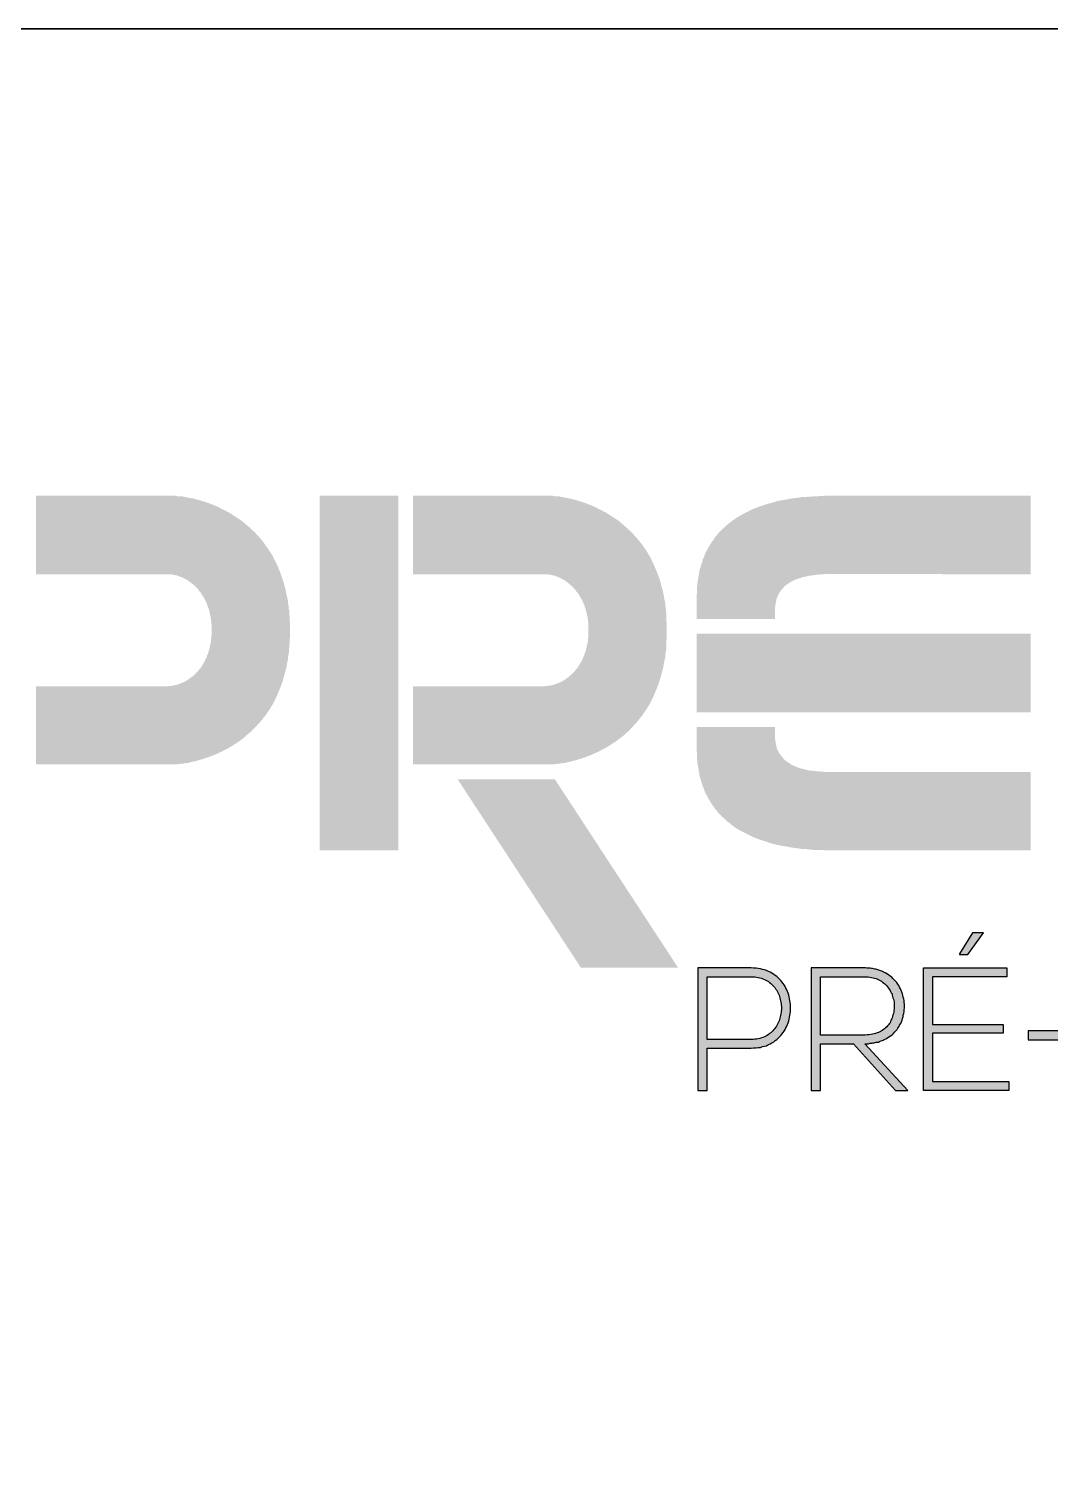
# Model space of a CAD drawing. Header units: centimetres. Extents: x 1658 to 17259, y 8294 to 11444.
# Drawn here: x 10596.3 to 10752.7, y 8523.4 to 8743.9 of the extents above; entities that cross this region are included whole.
import ezdxf
from ezdxf.enums import TextEntityAlignment as Align

# ---------------------------------------------------------------- set-up
doc = ezdxf.new("R2010")
doc.units = ezdxf.units.CM
doc.header["$LTSCALE"] = 50
doc.header["$MEASUREMENT"] = 0
doc.layers.add('FORMATO-PRECON', color=2, linetype='Continuous')
doc.styles.add('PRECON-ROMANS', font='romans.shx')

# ---------------------------------------------------------------- blocks, each defined once
blk = doc.blocks.new('CARIMBO')
at = {"linetype": 'Continuous', "true_color": 0x9c0000}
for points in [[(-1514.31, 377.27), (-1514.31, 377), (-1514.31, 376.8), (-1514.31, 376.52), (-1514.31, 376.25), (-1514.31, 376.05), (-1514.31, 375.77), (-1514.38, 375.57), (-1514.38, 375.36), (-1514.38, 375.09), (-1514.38, 374.89), (-1514.38, 374.68), (-1514.38, 374.48), (-1514.44, 374.27), (-1514.44, 374.07), (-1514.44, 373.86), (-1514.44, 373.66), (-1514.51, 373.45), (-1514.51, 373.25), (-1514.51, 372.84), (-1514.58, 372.5), (-1514.65, 372.09), (-1514.72, 371.75), (-1514.72, 371.41), (-1514.78, 371.07), (-1514.85, 370.8), (-1514.99, 369.91), (-1515.19, 369.09), (-1515.4, 368.34), (-1515.6, 367.59), (-1515.81, 366.84), (-1516.08, 366.09), (-1516.35, 365.41), (-1516.63, 364.73), (-1516.9, 364.05), (-1517.24, 363.36), (-1517.51, 362.75), (-1517.85, 362.14), (-1518.19, 361.59), (-1518.53, 360.98), (-1518.94, 360.43), (-1519.28, 359.89), (-1519.69, 359.41), (-1520.1, 358.86), (-1520.51, 358.39), (-1520.92, 357.98), (-1521.33, 357.5), (-1521.74, 357.09), (-1522.22, 356.61), (-1522.63, 356.27), (-1523.1, 355.86), (-1523.51, 355.45), (-1523.99, 355.11), (-1524.4, 354.77), (-1524.88, 354.43), (-1525.35, 354.16), (-1525.83, 353.82), (-1526.31, 353.55), (-1526.72, 353.27), (-1527.19, 353), (-1527.67, 352.8), (-1528.15, 352.52), (-1528.63, 352.32), (-1529.03, 352.11), (-1529.51, 351.91), (-1529.99, 351.7), (-1530.4, 351.57), (-1530.88, 351.36), (-1531.28, 351.23), (-1531.69, 351.09), (-1532.17, 350.95), (-1532.58, 350.82), (-1532.99, 350.68), (-1533.4, 350.61), (-1533.74, 350.48), (-1534.15, 350.41), (-1534.56, 350.34), (-1534.9, 350.2), (-1535.24, 350.14), (-1535.58, 350.14), (-1535.92, 350.07), (-1536.26, 350), (-1536.53, 350), (-1536.81, 349.93), (-1537.08, 349.93), (-1537.35, 349.86), (-1537.63, 349.86), (-1537.83, 349.86), (-1538.03, 349.86), (-1538.24, 349.86), (-1566.13, 349.86), (-1566.13, 365.82), (-1539.33, 365.82), (-1538.99, 365.89), (-1538.58, 365.89), (-1538.24, 365.95), (-1537.83, 366.02), (-1537.49, 366.09), (-1537.08, 366.23), (-1536.88, 366.3), (-1536.74, 366.36), (-1536.53, 366.43), (-1536.33, 366.5), (-1536.13, 366.57), (-1535.92, 366.7), (-1535.78, 366.77), (-1535.58, 366.91), (-1535.38, 366.98), (-1535.17, 367.11), (-1535.03, 367.25), (-1534.83, 367.39), (-1534.62, 367.52), (-1534.49, 367.66), (-1534.28, 367.8), (-1534.08, 367.93), (-1533.94, 368.07), (-1533.74, 368.27), (-1533.6, 368.41), (-1533.4, 368.61), (-1533.26, 368.75), (-1533.06, 368.95), (-1532.92, 369.16), (-1532.78, 369.36), (-1532.58, 369.5), (-1532.44, 369.7), (-1532.31, 369.98), (-1532.17, 370.18), (-1532.03, 370.39), (-1531.9, 370.66), (-1531.76, 370.86), (-1531.63, 371.14), (-1531.56, 371.34), (-1531.42, 371.61), (-1531.28, 371.89), (-1531.22, 372.16), (-1531.08, 372.43), (-1531.01, 372.7), (-1530.88, 372.98), (-1530.81, 373.25), (-1530.74, 373.59), (-1530.67, 373.86), (-1530.6, 374.2), (-1530.53, 374.48), (-1530.47, 374.82), (-1530.47, 375.16), (-1530.4, 375.5), (-1530.4, 375.84), (-1530.33, 376.18), (-1530.33, 376.52), (-1530.33, 376.86), (-1530.33, 377.27), (-1530.33, 377.61), (-1530.33, 378.02), (-1530.33, 378.36), (-1530.4, 378.7), (-1530.4, 379.05), (-1530.47, 379.39), (-1530.47, 379.73), (-1530.53, 380), (-1530.6, 380.34), (-1530.67, 380.68), (-1530.74, 380.95), (-1530.81, 381.3), (-1530.88, 381.57), (-1531.01, 381.84), (-1531.08, 382.11), (-1531.22, 382.39), (-1531.28, 382.66), (-1531.42, 382.93), (-1531.56, 383.2), (-1531.63, 383.41), (-1531.76, 383.68), (-1531.9, 383.89), (-1532.03, 384.16), (-1532.17, 384.36), (-1532.31, 384.57), (-1532.44, 384.77), (-1532.58, 384.98), (-1532.78, 385.18), (-1532.92, 385.39), (-1533.06, 385.59), (-1533.26, 385.8), (-1533.4, 385.93), (-1533.6, 386.14), (-1533.74, 386.27), (-1533.94, 386.48), (-1534.08, 386.61), (-1534.28, 386.75), (-1534.49, 386.89), (-1534.62, 387.02), (-1534.83, 387.16), (-1535.03, 387.3), (-1535.17, 387.43), (-1535.38, 387.5), (-1535.58, 387.64), (-1535.78, 387.77), (-1535.92, 387.84), (-1536.13, 387.91), (-1536.33, 388.05), (-1536.53, 388.11), (-1536.74, 388.18), (-1536.88, 388.25), (-1537.08, 388.32), (-1537.49, 388.45), (-1537.83, 388.52), (-1538.24, 388.59), (-1538.58, 388.66), (-1538.99, 388.66), (-1539.33, 388.66), (-1566.13, 388.66), (-1566.13, 404.68), (-1538.24, 404.68), (-1538.03, 404.68), (-1537.83, 404.68), (-1537.63, 404.68), (-1537.35, 404.61), (-1537.08, 404.61), (-1536.81, 404.61), (-1536.53, 404.55), (-1536.26, 404.55), (-1535.92, 404.48), (-1535.58, 404.41), (-1535.24, 404.34), (-1534.9, 404.27), (-1534.56, 404.2), (-1534.15, 404.14), (-1533.81, 404.07), (-1533.4, 403.93), (-1532.99, 403.86), (-1532.58, 403.73), (-1532.17, 403.59), (-1531.69, 403.45), (-1531.28, 403.32), (-1530.88, 403.18), (-1530.4, 402.98), (-1529.99, 402.84), (-1529.51, 402.64), (-1529.03, 402.43), (-1528.63, 402.23), (-1528.15, 401.95), (-1527.67, 401.75), (-1527.19, 401.48), (-1526.78, 401.27), (-1526.31, 401), (-1525.83, 400.66), (-1525.35, 400.39), (-1524.88, 400.05), (-1524.47, 399.77), (-1523.99, 399.43), (-1523.51, 399.02), (-1523.1, 398.68), (-1522.63, 398.27), (-1522.22, 397.86), (-1521.74, 397.45), (-1521.33, 397.05), (-1520.92, 396.57), (-1520.51, 396.16), (-1520.1, 395.68), (-1519.69, 395.14), (-1519.35, 394.66), (-1518.94, 394.11), (-1518.6, 393.57), (-1518.19, 392.95), (-1517.85, 392.41), (-1517.58, 391.8), (-1517.24, 391.18), (-1516.9, 390.5), (-1516.63, 389.82), (-1516.35, 389.14), (-1516.08, 388.45), (-1515.88, 387.77), (-1515.6, 387.02), (-1515.4, 386.2), (-1515.19, 385.45), (-1515.06, 384.64), (-1514.85, 383.82), (-1514.78, 383.48), (-1514.72, 383.14), (-1514.72, 382.8), (-1514.65, 382.45), (-1514.58, 382.11), (-1514.58, 381.77), (-1514.51, 381.36), (-1514.44, 381.02), (-1514.44, 380.61), (-1514.44, 380.41), (-1514.38, 380.2), (-1514.38, 380), (-1514.38, 379.8), (-1514.38, 379.59), (-1514.38, 379.32), (-1514.38, 379.11), (-1514.38, 378.91), (-1514.31, 378.7), (-1514.31, 378.5), (-1514.31, 378.23), (-1514.31, 378.02), (-1514.31, 377.75), (-1514.31, 377.55)], [(-1508.24, 332.34), (-1492.22, 332.34), (-1492.22, 404.68), (-1508.24, 404.68)], [(-1437.4, 377.27), (-1437.4, 377), (-1437.4, 376.8), (-1437.4, 376.52), (-1437.4, 376.25), (-1437.4, 376.05), (-1437.4, 375.77), (-1437.4, 375.57), (-1437.47, 375.36), (-1437.47, 375.09), (-1437.47, 374.89), (-1437.47, 374.68), (-1437.47, 374.48), (-1437.47, 374.27), (-1437.53, 374.07), (-1437.53, 373.86), (-1437.53, 373.66), (-1437.53, 373.45), (-1437.6, 373.25), (-1437.6, 372.84), (-1437.67, 372.5), (-1437.74, 372.09), (-1437.74, 371.75), (-1437.81, 371.41), (-1437.88, 371.07), (-1437.94, 370.8), (-1438.08, 369.91), (-1438.28, 369.09), (-1438.49, 368.34), (-1438.69, 367.59), (-1438.9, 366.84), (-1439.17, 366.09), (-1439.44, 365.41), (-1439.72, 364.73), (-1439.99, 364.05), (-1440.33, 363.36), (-1440.6, 362.75), (-1440.94, 362.14), (-1441.28, 361.59), (-1441.63, 360.98), (-1442.03, 360.43), (-1442.38, 359.89), (-1442.78, 359.41), (-1443.19, 358.86), (-1443.6, 358.39), (-1444.01, 357.98), (-1444.42, 357.5), (-1444.83, 357.09), (-1445.24, 356.61), (-1445.72, 356.27), (-1446.13, 355.86), (-1446.6, 355.45), (-1447.08, 355.11), (-1447.49, 354.77), (-1447.97, 354.43), (-1448.44, 354.16), (-1448.92, 353.82), (-1449.33, 353.55), (-1449.81, 353.27), (-1450.28, 353), (-1450.76, 352.8), (-1451.24, 352.52), (-1451.65, 352.32), (-1452.13, 352.11), (-1452.6, 351.91), (-1453.01, 351.7), (-1453.49, 351.57), (-1453.9, 351.36), (-1454.38, 351.23), (-1454.78, 351.09), (-1455.19, 350.95), (-1455.67, 350.82), (-1456.08, 350.68), (-1456.49, 350.61), (-1456.83, 350.48), (-1457.24, 350.41), (-1457.58, 350.34), (-1457.99, 350.2), (-1458.33, 350.14), (-1458.67, 350.14), (-1459.01, 350.07), (-1459.28, 350), (-1459.63, 350), (-1459.9, 349.93), (-1460.17, 349.93), (-1460.44, 349.86), (-1460.65, 349.86), (-1460.92, 349.86), (-1461.13, 349.86), (-1461.33, 349.86), (-1489.22, 349.86), (-1489.22, 365.82), (-1462.42, 365.82), (-1462.01, 365.89), (-1461.67, 365.89), (-1461.33, 365.95), (-1460.92, 366.02), (-1460.58, 366.09), (-1460.17, 366.23), (-1459.97, 366.3), (-1459.76, 366.36), (-1459.63, 366.43), (-1459.42, 366.5), (-1459.22, 366.57), (-1459.01, 366.7), (-1458.81, 366.77), (-1458.67, 366.91), (-1458.47, 366.98), (-1458.26, 367.11), (-1458.06, 367.25), (-1457.92, 367.39), (-1457.72, 367.52), (-1457.51, 367.66), (-1457.38, 367.8), (-1457.17, 367.93), (-1457.03, 368.07), (-1456.83, 368.27), (-1456.63, 368.41), (-1456.49, 368.61), (-1456.35, 368.75), (-1456.15, 368.95), (-1456.01, 369.16), (-1455.87, 369.36), (-1455.67, 369.5), (-1455.53, 369.7), (-1455.4, 369.98), (-1455.26, 370.18), (-1455.13, 370.39), (-1454.99, 370.66), (-1454.85, 370.86), (-1454.72, 371.14), (-1454.58, 371.34), (-1454.51, 371.61), (-1454.38, 371.89), (-1454.24, 372.16), (-1454.17, 372.43), (-1454.1, 372.7), (-1453.97, 372.98), (-1453.9, 373.25), (-1453.83, 373.59), (-1453.76, 373.86), (-1453.69, 374.2), (-1453.63, 374.48), (-1453.56, 374.82), (-1453.49, 375.16), (-1453.49, 375.5), (-1453.42, 375.84), (-1453.42, 376.18), (-1453.42, 376.52), (-1453.42, 376.86), (-1453.42, 377.27), (-1453.42, 377.61), (-1453.42, 378.02), (-1453.42, 378.36), (-1453.42, 378.7), (-1453.49, 379.05), (-1453.49, 379.39), (-1453.56, 379.73), (-1453.63, 380), (-1453.69, 380.34), (-1453.76, 380.68), (-1453.83, 380.95), (-1453.9, 381.3), (-1453.97, 381.57), (-1454.1, 381.84), (-1454.17, 382.11), (-1454.24, 382.39), (-1454.38, 382.66), (-1454.51, 382.93), (-1454.58, 383.2), (-1454.72, 383.41), (-1454.85, 383.68), (-1454.99, 383.89), (-1455.13, 384.16), (-1455.26, 384.36), (-1455.4, 384.57), (-1455.53, 384.77), (-1455.67, 384.98), (-1455.87, 385.18), (-1456.01, 385.39), (-1456.15, 385.59), (-1456.35, 385.8), (-1456.49, 385.93), (-1456.63, 386.14), (-1456.83, 386.27), (-1457.03, 386.48), (-1457.17, 386.61), (-1457.38, 386.75), (-1457.51, 386.89), (-1457.72, 387.02), (-1457.92, 387.16), (-1458.06, 387.3), (-1458.26, 387.43), (-1458.47, 387.5), (-1458.67, 387.64), (-1458.81, 387.77), (-1459.01, 387.84), (-1459.22, 387.91), (-1459.42, 388.05), (-1459.63, 388.11), (-1459.76, 388.18), (-1459.97, 388.25), (-1460.17, 388.32), (-1460.58, 388.45), (-1460.92, 388.52), (-1461.33, 388.59), (-1461.67, 388.66), (-1462.01, 388.66), (-1462.42, 388.66), (-1489.22, 388.66), (-1489.22, 404.68), (-1461.33, 404.68), (-1461.13, 404.68), (-1460.92, 404.68), (-1460.65, 404.68), (-1460.44, 404.61), (-1460.17, 404.61), (-1459.9, 404.61), (-1459.63, 404.55), (-1459.28, 404.55), (-1459.01, 404.48), (-1458.67, 404.41), (-1458.33, 404.34), (-1457.99, 404.27), (-1457.65, 404.2), (-1457.24, 404.14), (-1456.83, 404.07), (-1456.49, 403.93), (-1456.08, 403.86), (-1455.67, 403.73), (-1455.26, 403.59), (-1454.78, 403.45), (-1454.38, 403.32), (-1453.97, 403.18), (-1453.49, 402.98), (-1453.08, 402.84), (-1452.6, 402.64), (-1452.13, 402.43), (-1451.72, 402.23), (-1451.24, 401.95), (-1450.76, 401.75), (-1450.28, 401.48), (-1449.81, 401.27), (-1449.4, 401), (-1448.92, 400.66), (-1448.44, 400.39), (-1447.97, 400.05), (-1447.49, 399.77), (-1447.08, 399.43), (-1446.6, 399.02), (-1446.19, 398.68), (-1445.72, 398.27), (-1445.31, 397.86), (-1444.83, 397.45), (-1444.42, 397.05), (-1444.01, 396.57), (-1443.6, 396.16), (-1443.19, 395.68), (-1442.78, 395.14), (-1442.38, 394.66), (-1442.03, 394.11), (-1441.63, 393.57), (-1441.28, 392.95), (-1440.94, 392.41), (-1440.6, 391.8), (-1440.33, 391.18), (-1439.99, 390.5), (-1439.72, 389.82), (-1439.44, 389.14), (-1439.17, 388.45), (-1438.9, 387.77), (-1438.69, 387.02), (-1438.49, 386.2), (-1438.28, 385.45), (-1438.08, 384.64), (-1437.94, 383.82), (-1437.88, 383.48), (-1437.81, 383.14), (-1437.74, 382.8), (-1437.74, 382.45), (-1437.67, 382.05), (-1437.6, 381.64), (-1437.6, 381.43), (-1437.6, 381.3), (-1437.6, 381.09), (-1437.53, 380.82), (-1437.53, 380.61), (-1437.53, 380.41), (-1437.53, 380.2), (-1437.47, 380), (-1437.47, 379.8), (-1437.47, 379.59), (-1437.47, 379.32), (-1437.47, 379.11), (-1437.47, 378.91), (-1437.4, 378.64), (-1437.4, 378.43), (-1437.4, 378.23), (-1437.4, 377.95), (-1437.4, 377.75), (-1437.4, 377.48)], [(-1363.15, 388.66), (-1363.15, 404.68), (-1403.92, 404.68), (-1405.15, 404.68), (-1406.37, 404.61), (-1407.53, 404.55), (-1408.69, 404.48), (-1409.85, 404.41), (-1410.87, 404.27), (-1411.97, 404.14), (-1412.92, 403.93), (-1413.88, 403.8), (-1414.83, 403.59), (-1415.72, 403.32), (-1416.6, 403.11), (-1417.42, 402.84), (-1418.24, 402.57), (-1418.99, 402.3), (-1419.74, 402.02), (-1420.42, 401.68), (-1421.1, 401.34), (-1421.78, 401), (-1422.4, 400.66), (-1423.01, 400.32), (-1423.56, 399.91), (-1424.1, 399.57), (-1424.58, 399.16), (-1425.13, 398.75), (-1425.53, 398.34), (-1426.01, 397.93), (-1426.42, 397.52), (-1426.83, 397.11), (-1427.17, 396.64), (-1427.58, 396.23), (-1427.85, 395.75), (-1428.19, 395.34), (-1428.47, 394.86), (-1428.74, 394.39), (-1429.01, 393.98), (-1429.22, 393.5), (-1429.49, 393.09), (-1429.69, 392.61), (-1429.83, 392.14), (-1430.03, 391.73), (-1430.17, 391.25), (-1430.31, 390.84), (-1430.44, 390.36), (-1430.58, 389.95), (-1430.72, 389.48), (-1430.78, 389.07), (-1430.85, 388.66), (-1430.92, 388.25), (-1430.99, 387.84), (-1431.06, 387.43), (-1431.13, 387.09), (-1431.19, 386.68), (-1431.19, 386.34), (-1431.26, 386), (-1431.26, 385.66), (-1431.26, 385.32), (-1431.26, 384.98), (-1431.26, 384.7), (-1431.33, 384.36), (-1431.33, 384.09), (-1431.33, 383.89), (-1431.33, 383.61), (-1431.33, 383.41), (-1431.33, 379.52), (-1415.31, 379.52), (-1415.31, 380.82), (-1415.31, 381.02), (-1415.31, 381.3), (-1415.31, 381.57), (-1415.31, 381.91), (-1415.24, 382.18), (-1415.24, 382.45), (-1415.17, 382.8), (-1415.1, 383.14), (-1415.03, 383.48), (-1414.97, 383.75), (-1414.83, 384.09), (-1414.69, 384.43), (-1414.49, 384.77), (-1414.28, 385.11), (-1414.08, 385.39), (-1413.94, 385.59), (-1413.81, 385.73), (-1413.67, 385.86), (-1413.53, 386), (-1413.4, 386.2), (-1413.26, 386.34), (-1413.06, 386.48), (-1412.85, 386.61), (-1412.65, 386.75), (-1412.44, 386.89), (-1412.24, 387.02), (-1412.03, 387.16), (-1411.76, 387.3), (-1411.56, 387.36), (-1411.28, 387.5), (-1411.01, 387.64), (-1410.74, 387.7), (-1410.47, 387.84), (-1410.13, 387.91), (-1409.78, 388.05), (-1409.51, 388.11), (-1409.17, 388.18), (-1408.76, 388.25), (-1408.42, 388.39), (-1408.01, 388.39), (-1407.6, 388.45), (-1407.19, 388.52), (-1406.78, 388.59), (-1406.31, 388.59), (-1405.9, 388.66), (-1405.42, 388.66), (-1404.94, 388.73), (-1404.4, 388.73), (-1403.92, 388.73)], [(-1431.33, 360.5), (-1363.15, 360.5), (-1363.15, 376.52), (-1431.33, 376.52)], [(-1363.15, 348.3), (-1363.15, 332.34), (-1403.92, 332.34), (-1405.15, 332.34), (-1406.37, 332.41), (-1407.53, 332.41), (-1408.69, 332.55), (-1409.85, 332.61), (-1410.87, 332.75), (-1411.97, 332.89), (-1412.92, 333.09), (-1413.88, 333.23), (-1414.83, 333.43), (-1415.72, 333.64), (-1416.6, 333.91), (-1417.42, 334.18), (-1418.24, 334.45), (-1418.99, 334.73), (-1419.74, 335), (-1420.42, 335.34), (-1421.1, 335.68), (-1421.78, 336.02), (-1422.4, 336.36), (-1423.01, 336.7), (-1423.56, 337.05), (-1424.1, 337.45), (-1424.58, 337.86), (-1425.13, 338.27), (-1425.53, 338.68), (-1426.01, 339.09), (-1426.42, 339.5), (-1426.83, 339.91), (-1427.17, 340.39), (-1427.58, 340.8), (-1427.85, 341.27), (-1428.19, 341.68), (-1428.47, 342.16), (-1428.74, 342.57), (-1429.01, 343.05), (-1429.22, 343.52), (-1429.49, 343.93), (-1429.69, 344.41), (-1429.83, 344.89), (-1430.03, 345.3), (-1430.17, 345.77), (-1430.31, 346.18), (-1430.44, 346.66), (-1430.58, 347.07), (-1430.72, 347.48), (-1430.78, 347.95), (-1430.85, 348.36), (-1430.92, 348.77), (-1430.99, 349.18), (-1431.06, 349.59), (-1431.13, 349.93), (-1431.19, 350.34), (-1431.19, 350.68), (-1431.26, 351.02), (-1431.26, 351.36), (-1431.26, 351.7), (-1431.26, 352.05), (-1431.26, 352.32), (-1431.33, 352.66), (-1431.33, 352.93), (-1431.33, 353.14), (-1431.33, 353.41), (-1431.33, 353.61), (-1431.33, 357.5), (-1415.31, 357.5), (-1415.31, 356.2), (-1415.31, 356), (-1415.31, 355.73), (-1415.31, 355.45), (-1415.31, 355.11), (-1415.24, 354.84), (-1415.24, 354.5), (-1415.17, 354.23), (-1415.1, 353.89), (-1415.03, 353.55), (-1414.97, 353.2), (-1414.83, 352.93), (-1414.69, 352.59), (-1414.49, 352.25), (-1414.28, 351.91), (-1414.08, 351.64), (-1413.94, 351.43), (-1413.81, 351.3), (-1413.67, 351.16), (-1413.53, 350.95), (-1413.4, 350.82), (-1413.26, 350.68), (-1413.06, 350.55), (-1412.85, 350.41), (-1412.65, 350.27), (-1412.44, 350.14), (-1412.24, 350), (-1412.03, 349.86), (-1411.76, 349.73), (-1411.56, 349.59), (-1411.28, 349.52), (-1411.01, 349.39), (-1410.74, 349.25), (-1410.47, 349.18), (-1410.13, 349.05), (-1409.78, 348.98), (-1409.51, 348.91), (-1409.17, 348.84), (-1408.76, 348.7), (-1408.42, 348.64), (-1408.01, 348.57), (-1407.6, 348.57), (-1407.19, 348.5), (-1406.78, 348.43), (-1406.31, 348.43), (-1405.9, 348.36), (-1405.42, 348.36), (-1404.94, 348.3), (-1404.4, 348.3), (-1403.92, 348.3)], [(-1480.08, 346.8), (-1460.24, 346.8), (-1435.08, 308.34), (-1454.92, 308.34)]]:
    blk.add_hatch(color=14, dxfattribs=at).paths.add_polyline_path(points)
at = {"linetype": 'Continuous', "true_color": 0x575854}
for points in [[(-1372.76, 315.5), (-1375.01, 315.5), (-1377.67, 311.2), (-1377.67, 311.07), (-1375.97, 311.07)], [(-1367.58, 285.16), (-1383.19, 285.16), (-1383.19, 294.98), (-1368.74, 294.98), (-1368.74, 296.75), (-1383.19, 296.75), (-1383.19, 306.5), (-1367.99, 306.5), (-1367.99, 308.34), (-1385.03, 308.34), (-1385.03, 283.32), (-1367.58, 283.32)], [(-1351.22, 295.45), (-1363.63, 295.45), (-1363.63, 293.61), (-1351.22, 293.61)]]:
    blk.add_hatch(color=251, dxfattribs=at).paths.add_polyline_path(points)
h = blk.add_hatch(color=251, dxfattribs=at)
h.paths.add_polyline_path([(-1415.99, 293), (-1415.65, 293.2), (-1415.31, 293.48), (-1414.97, 293.68), (-1414.69, 293.95), (-1414.42, 294.23), (-1414.15, 294.5), (-1413.94, 294.77), (-1413.67, 295.11), (-1413.47, 295.39), (-1413.26, 295.73), (-1413.13, 296.07), (-1412.92, 296.41), (-1412.78, 296.75), (-1412.65, 297.09), (-1412.51, 297.5), (-1412.44, 297.84), (-1412.38, 298.25), (-1412.31, 298.59), (-1412.24, 299), (-1412.17, 299.34), (-1412.17, 299.75), (-1412.17, 300.16), (-1412.17, 300.5), (-1412.17, 300.91), (-1412.24, 301.25), (-1412.31, 301.66), (-1412.38, 302), (-1412.44, 302.41), (-1412.51, 302.75), (-1412.65, 303.16), (-1412.78, 303.5), (-1412.92, 303.84), (-1413.13, 304.18), (-1413.26, 304.52), (-1413.47, 304.86), (-1413.67, 305.14), (-1413.94, 305.48), (-1414.15, 305.75), (-1414.42, 306.02), (-1414.69, 306.3), (-1414.97, 306.57), (-1415.31, 306.77), (-1415.65, 307.05), (-1415.99, 307.25), (-1416.33, 307.45), (-1416.67, 307.59), (-1417.08, 307.8), (-1417.49, 307.93), (-1417.9, 308), (-1418.31, 308.14), (-1418.78, 308.2), (-1419.19, 308.27), (-1419.74, 308.27), (-1420.22, 308.34), (-1420.56, 308.34), (-1420.9, 308.34), (-1421.24, 308.34), (-1421.58, 308.34), (-1421.92, 308.34), (-1422.26, 308.34), (-1422.53, 308.34), (-1422.88, 308.34), (-1423.22, 308.34), (-1423.56, 308.34), (-1423.9, 308.34), (-1424.24, 308.34), (-1424.58, 308.34), (-1424.92, 308.34), (-1425.26, 308.34), (-1425.6, 308.34), (-1425.94, 308.34), (-1426.28, 308.34), (-1426.63, 308.34), (-1426.97, 308.34), (-1427.31, 308.34), (-1427.65, 308.34), (-1427.99, 308.34), (-1428.33, 308.34), (-1428.67, 308.34), (-1429.01, 308.34), (-1429.35, 308.34), (-1429.69, 308.34), (-1430.03, 308.34), (-1430.38, 308.34), (-1430.72, 308.34), (-1431.06, 308.34), (-1431.06, 283.32), (-1429.15, 283.32), (-1429.15, 291.91), (-1420.22, 291.91), (-1419.74, 291.98), (-1419.19, 291.98), (-1418.78, 292.05), (-1418.31, 292.11), (-1417.9, 292.25), (-1417.49, 292.32), (-1417.08, 292.45), (-1416.67, 292.66), (-1416.33, 292.8)])
h.paths.add_polyline_path([(-1418.44, 293.89), (-1418.78, 293.82), (-1419.13, 293.75), (-1419.47, 293.75), (-1419.81, 293.68), (-1420.22, 293.68), (-1429.15, 293.68), (-1429.15, 306.5), (-1420.22, 306.5), (-1419.81, 306.5), (-1419.47, 306.5), (-1419.13, 306.43), (-1418.78, 306.36), (-1418.44, 306.3), (-1418.1, 306.23), (-1417.83, 306.09), (-1417.49, 305.95), (-1417.22, 305.82), (-1416.94, 305.68), (-1416.67, 305.55), (-1416.47, 305.34), (-1416.19, 305.14), (-1415.99, 304.93), (-1415.78, 304.73), (-1415.58, 304.52), (-1415.38, 304.32), (-1415.24, 304.05), (-1415.03, 303.84), (-1414.9, 303.57), (-1414.76, 303.3), (-1414.63, 303.02), (-1414.49, 302.75), (-1414.42, 302.48), (-1414.35, 302.2), (-1414.28, 301.86), (-1414.22, 301.59), (-1414.15, 301.32), (-1414.08, 300.98), (-1414.08, 300.7), (-1414.01, 300.43), (-1414.01, 300.09), (-1414.01, 299.82), (-1414.08, 299.48), (-1414.08, 299.2), (-1414.15, 298.93), (-1414.22, 298.59), (-1414.28, 298.32), (-1414.35, 298.05), (-1414.42, 297.77), (-1414.49, 297.5), (-1414.63, 297.23), (-1414.76, 296.95), (-1414.9, 296.68), (-1415.03, 296.41), (-1415.24, 296.14), (-1415.38, 295.93), (-1415.58, 295.73), (-1415.78, 295.45), (-1415.99, 295.25), (-1416.19, 295.05), (-1416.47, 294.91), (-1416.67, 294.7), (-1416.94, 294.5), (-1417.22, 294.36), (-1417.49, 294.23), (-1417.83, 294.09), (-1418.1, 294.02)], flags=16)
h = blk.add_hatch(color=251, dxfattribs=at)
h.paths.add_polyline_path([(-1394.44, 293.2), (-1394.17, 293.2), (-1393.97, 293.27), (-1393.83, 293.34), (-1393.63, 293.41), (-1393.22, 293.55), (-1393.01, 293.68), (-1392.67, 293.82), (-1392.33, 294.02), (-1392.06, 294.23), (-1391.72, 294.43), (-1391.44, 294.64), (-1391.17, 294.91), (-1390.9, 295.18), (-1390.69, 295.45), (-1390.42, 295.73), (-1390.22, 296), (-1390.01, 296.34), (-1389.88, 296.61), (-1389.67, 296.95), (-1389.53, 297.3), (-1389.4, 297.64), (-1389.33, 297.98), (-1389.19, 298.32), (-1389.13, 298.66), (-1389.06, 299), (-1388.99, 299.41), (-1388.99, 299.75), (-1388.92, 300.16), (-1388.92, 300.5), (-1388.92, 300.91), (-1388.99, 301.25), (-1388.99, 301.59), (-1389.06, 302), (-1389.13, 302.34), (-1389.26, 302.68), (-1389.33, 303.02), (-1389.47, 303.36), (-1389.6, 303.7), (-1389.74, 304.05), (-1389.94, 304.39), (-1390.08, 304.73), (-1390.28, 305), (-1390.49, 305.34), (-1390.76, 305.61), (-1390.97, 305.89), (-1391.24, 306.16), (-1391.51, 306.43), (-1391.85, 306.64), (-1392.13, 306.91), (-1392.47, 307.11), (-1392.81, 307.32), (-1393.15, 307.45), (-1393.35, 307.59), (-1393.56, 307.66), (-1393.69, 307.73), (-1393.9, 307.8), (-1394.1, 307.86), (-1394.31, 307.93), (-1394.72, 308.07), (-1394.92, 308.07), (-1395.19, 308.14), (-1395.4, 308.2), (-1395.6, 308.2), (-1395.88, 308.27), (-1396.08, 308.27), (-1396.28, 308.27), (-1396.56, 308.27), (-1396.83, 308.34), (-1397.03, 308.34), (-1397.38, 308.34), (-1397.72, 308.34), (-1398.06, 308.34), (-1398.4, 308.34), (-1398.74, 308.34), (-1399.08, 308.34), (-1399.42, 308.34), (-1399.76, 308.34), (-1400.1, 308.34), (-1400.44, 308.34), (-1400.78, 308.34), (-1401.13, 308.34), (-1401.47, 308.34), (-1401.81, 308.34), (-1402.15, 308.34), (-1402.49, 308.34), (-1402.83, 308.34), (-1403.17, 308.34), (-1403.51, 308.34), (-1403.85, 308.34), (-1404.19, 308.34), (-1404.53, 308.34), (-1404.88, 308.34), (-1405.22, 308.34), (-1405.56, 308.34), (-1405.9, 308.34), (-1406.24, 308.34), (-1406.58, 308.34), (-1406.92, 308.34), (-1407.26, 308.34), (-1407.6, 308.34), (-1407.94, 308.34), (-1407.94, 283.32), (-1406.03, 283.32), (-1406.03, 292.8), (-1399.28, 292.8), (-1390.76, 283.32), (-1388.24, 283.32), (-1396.97, 292.86), (-1396.69, 292.86), (-1396.22, 292.86), (-1395.94, 292.93), (-1395.74, 292.93), (-1395.47, 292.93), (-1395.26, 293), (-1395.06, 293), (-1394.85, 293.07)])
h.paths.add_polyline_path([(-1406.03, 294.57), (-1406.03, 306.5), (-1397.03, 306.5), (-1396.69, 306.5), (-1396.28, 306.5), (-1395.94, 306.43), (-1395.6, 306.36), (-1395.26, 306.3), (-1394.99, 306.23), (-1394.65, 306.16), (-1394.37, 306.02), (-1394.1, 305.89), (-1393.83, 305.75), (-1393.56, 305.61), (-1393.35, 305.41), (-1393.08, 305.2), (-1392.88, 305.07), (-1392.67, 304.86), (-1392.47, 304.66), (-1392.33, 304.45), (-1392.13, 304.18), (-1391.99, 303.98), (-1391.85, 303.7), (-1391.72, 303.5), (-1391.58, 303.23), (-1391.44, 303.02), (-1391.38, 302.75), (-1391.31, 302.48), (-1391.24, 302.2), (-1391.17, 301.93), (-1391.1, 301.66), (-1391.03, 301.39), (-1391.03, 301.11), (-1391.03, 300.84), (-1391.03, 300.57), (-1391.03, 300.23), (-1391.03, 299.89), (-1391.1, 299.61), (-1391.1, 299.27), (-1391.17, 299), (-1391.24, 298.73), (-1391.31, 298.39), (-1391.38, 298.11), (-1391.51, 297.91), (-1391.65, 297.64), (-1391.72, 297.36), (-1391.85, 297.09), (-1391.99, 296.89), (-1392.19, 296.68), (-1392.33, 296.48), (-1392.53, 296.27), (-1392.74, 296.07), (-1392.94, 295.86), (-1393.15, 295.73), (-1393.42, 295.52), (-1393.63, 295.39), (-1393.9, 295.25), (-1394.17, 295.11), (-1394.44, 295.05), (-1394.78, 294.91), (-1395.06, 294.84), (-1395.4, 294.77), (-1395.74, 294.7), (-1396.15, 294.64), (-1396.49, 294.64), (-1396.9, 294.57), (-1397.03, 294.57), (-1397.24, 294.57)], flags=16)
at = {"color": 251, "linetype": 'Continuous', "true_color": 0x575854}
for points in [[(-1375.97, 311.07), (-1372.76, 315.5), (-1372.76, 315.5), (-1375.01, 315.5), (-1377.67, 311.2), (-1377.67, 311.07), (-1375.97, 311.07)], [(-1420.22, 291.91), (-1419.74, 291.98), (-1419.19, 291.98), (-1418.78, 292.05), (-1418.31, 292.11), (-1417.9, 292.25), (-1417.49, 292.32), (-1417.08, 292.45), (-1416.67, 292.66), (-1416.33, 292.8), (-1415.99, 293), (-1415.65, 293.2), (-1415.31, 293.48), (-1414.97, 293.68), (-1414.69, 293.95), (-1414.42, 294.23), (-1414.15, 294.5), (-1413.94, 294.77), (-1413.67, 295.11), (-1413.47, 295.39), (-1413.26, 295.73), (-1413.13, 296.07), (-1412.92, 296.41), (-1412.78, 296.75), (-1412.65, 297.09), (-1412.51, 297.5), (-1412.44, 297.84), (-1412.38, 298.25), (-1412.31, 298.59), (-1412.24, 299), (-1412.17, 299.34), (-1412.17, 299.75), (-1412.17, 300.16), (-1412.17, 300.5), (-1412.17, 300.91), (-1412.24, 301.25), (-1412.31, 301.66), (-1412.38, 302), (-1412.44, 302.41), (-1412.51, 302.75), (-1412.65, 303.16), (-1412.78, 303.5), (-1412.92, 303.84), (-1413.13, 304.18), (-1413.26, 304.52), (-1413.47, 304.86), (-1413.67, 305.14), (-1413.94, 305.48), (-1414.15, 305.75), (-1414.42, 306.02), (-1414.69, 306.3), (-1414.97, 306.57), (-1415.31, 306.77), (-1415.65, 307.05), (-1415.99, 307.25), (-1416.33, 307.45), (-1416.67, 307.59), (-1417.08, 307.8), (-1417.49, 307.93), (-1417.9, 308), (-1418.31, 308.14), (-1418.78, 308.2), (-1419.19, 308.27), (-1419.74, 308.27), (-1420.22, 308.34), (-1420.56, 308.34), (-1420.9, 308.34), (-1421.24, 308.34), (-1421.58, 308.34), (-1421.92, 308.34), (-1422.26, 308.34), (-1422.53, 308.34), (-1422.88, 308.34), (-1423.22, 308.34), (-1423.56, 308.34), (-1423.9, 308.34), (-1424.24, 308.34), (-1424.58, 308.34), (-1424.92, 308.34), (-1425.26, 308.34), (-1425.6, 308.34), (-1425.94, 308.34), (-1426.28, 308.34), (-1426.63, 308.34), (-1426.97, 308.34), (-1427.31, 308.34), (-1427.65, 308.34), (-1427.99, 308.34), (-1428.33, 308.34), (-1428.67, 308.34), (-1429.01, 308.34), (-1429.35, 308.34), (-1429.69, 308.34), (-1430.03, 308.34), (-1430.38, 308.34), (-1430.72, 308.34), (-1431.06, 308.34), (-1431.06, 283.32), (-1429.15, 283.32), (-1429.15, 291.91), (-1420.22, 291.91)], [(-1420.22, 306.5), (-1419.81, 306.5), (-1419.47, 306.5), (-1419.13, 306.43), (-1418.78, 306.36), (-1418.44, 306.3), (-1418.1, 306.23), (-1417.83, 306.09), (-1417.49, 305.95), (-1417.22, 305.82), (-1416.94, 305.68), (-1416.67, 305.55), (-1416.47, 305.34), (-1416.19, 305.14), (-1415.99, 304.93), (-1415.78, 304.73), (-1415.58, 304.52), (-1415.38, 304.32), (-1415.24, 304.05), (-1415.03, 303.84), (-1414.9, 303.57), (-1414.76, 303.3), (-1414.63, 303.02), (-1414.49, 302.75), (-1414.42, 302.48), (-1414.35, 302.2), (-1414.28, 301.86), (-1414.22, 301.59), (-1414.15, 301.32), (-1414.08, 300.98), (-1414.08, 300.7), (-1414.01, 300.43), (-1414.01, 300.09), (-1414.01, 299.82), (-1414.08, 299.48), (-1414.08, 299.2), (-1414.15, 298.93), (-1414.22, 298.59), (-1414.28, 298.32), (-1414.35, 298.05), (-1414.42, 297.77), (-1414.49, 297.5), (-1414.63, 297.23), (-1414.76, 296.95), (-1414.9, 296.68), (-1415.03, 296.41), (-1415.24, 296.14), (-1415.38, 295.93), (-1415.58, 295.73), (-1415.78, 295.45), (-1415.99, 295.25), (-1416.19, 295.05), (-1416.47, 294.91), (-1416.67, 294.7), (-1416.94, 294.5), (-1417.22, 294.36), (-1417.49, 294.23), (-1417.83, 294.09), (-1418.1, 294.02), (-1418.44, 293.89), (-1418.78, 293.82), (-1419.13, 293.75), (-1419.47, 293.75), (-1419.81, 293.68), (-1420.22, 293.68), (-1429.15, 293.68), (-1429.15, 306.5), (-1420.22, 306.5)], [(-1396.97, 292.86), (-1396.69, 292.86), (-1396.42, 292.86), (-1396.22, 292.86), (-1395.94, 292.93), (-1395.74, 292.93), (-1395.47, 292.93), (-1395.26, 293), (-1395.06, 293), (-1394.85, 293.07), (-1394.65, 293.14), (-1394.37, 293.2), (-1394.17, 293.2), (-1393.97, 293.27), (-1393.83, 293.34), (-1393.63, 293.41), (-1393.42, 293.48), (-1393.22, 293.55), (-1393.01, 293.68), (-1392.67, 293.82), (-1392.33, 294.02), (-1392.06, 294.23), (-1391.72, 294.43), (-1391.44, 294.64), (-1391.17, 294.91), (-1390.9, 295.18), (-1390.69, 295.45), (-1390.42, 295.73), (-1390.22, 296), (-1390.01, 296.34), (-1389.88, 296.61), (-1389.67, 296.95), (-1389.53, 297.3), (-1389.4, 297.64), (-1389.33, 297.98), (-1389.19, 298.32), (-1389.13, 298.66), (-1389.06, 299), (-1388.99, 299.41), (-1388.99, 299.75), (-1388.92, 300.16), (-1388.92, 300.5), (-1388.92, 300.91), (-1388.99, 301.25), (-1388.99, 301.59), (-1389.06, 302), (-1389.13, 302.34), (-1389.26, 302.68), (-1389.33, 303.02), (-1389.47, 303.36), (-1389.6, 303.7), (-1389.74, 304.05), (-1389.94, 304.39), (-1390.08, 304.73), (-1390.28, 305), (-1390.49, 305.34), (-1390.76, 305.61), (-1390.97, 305.89), (-1391.24, 306.16), (-1391.51, 306.43), (-1391.85, 306.64), (-1392.13, 306.91), (-1392.47, 307.11), (-1392.81, 307.32), (-1393.15, 307.45), (-1393.35, 307.59), (-1393.56, 307.66), (-1393.69, 307.73), (-1393.9, 307.8), (-1394.1, 307.86), (-1394.31, 307.93), (-1394.51, 308), (-1394.72, 308.07), (-1394.92, 308.07), (-1395.19, 308.14), (-1395.4, 308.2), (-1395.6, 308.2), (-1395.88, 308.27), (-1396.08, 308.27), (-1396.28, 308.27), (-1396.56, 308.27), (-1396.83, 308.34), (-1397.03, 308.34), (-1397.38, 308.34), (-1397.72, 308.34), (-1398.06, 308.34), (-1398.4, 308.34), (-1398.74, 308.34), (-1399.08, 308.34), (-1399.42, 308.34), (-1399.76, 308.34), (-1400.1, 308.34), (-1400.44, 308.34), (-1400.78, 308.34), (-1401.13, 308.34), (-1401.47, 308.34), (-1401.81, 308.34), (-1402.15, 308.34), (-1402.49, 308.34), (-1402.83, 308.34), (-1403.17, 308.34), (-1403.51, 308.34), (-1403.85, 308.34), (-1404.19, 308.34), (-1404.53, 308.34), (-1404.88, 308.34), (-1405.22, 308.34), (-1405.56, 308.34), (-1405.9, 308.34), (-1406.24, 308.34), (-1406.58, 308.34), (-1406.92, 308.34), (-1407.26, 308.34), (-1407.6, 308.34), (-1407.94, 308.34), (-1407.94, 283.32), (-1406.03, 283.32), (-1406.03, 292.8), (-1399.28, 292.8), (-1390.76, 283.32), (-1388.24, 283.32), (-1396.97, 292.86)], [(-1406.03, 306.5), (-1397.03, 306.5), (-1396.69, 306.5), (-1396.28, 306.5), (-1395.94, 306.43), (-1395.6, 306.36), (-1395.26, 306.3), (-1394.99, 306.23), (-1394.65, 306.16), (-1394.37, 306.02), (-1394.1, 305.89), (-1393.83, 305.75), (-1393.56, 305.61), (-1393.35, 305.41), (-1393.08, 305.2), (-1392.88, 305.07), (-1392.67, 304.86), (-1392.47, 304.66), (-1392.33, 304.45), (-1392.13, 304.18), (-1391.99, 303.98), (-1391.85, 303.7), (-1391.72, 303.5), (-1391.58, 303.23), (-1391.44, 303.02), (-1391.38, 302.75), (-1391.31, 302.48), (-1391.24, 302.2), (-1391.17, 301.93), (-1391.1, 301.66), (-1391.03, 301.39), (-1391.03, 301.11), (-1391.03, 300.84), (-1391.03, 300.57), (-1391.03, 300.23), (-1391.03, 299.89), (-1391.1, 299.61), (-1391.1, 299.27), (-1391.17, 299), (-1391.24, 298.73), (-1391.31, 298.39), (-1391.38, 298.11), (-1391.51, 297.91), (-1391.65, 297.64), (-1391.72, 297.36), (-1391.85, 297.09), (-1391.99, 296.89), (-1392.19, 296.68), (-1392.33, 296.48), (-1392.53, 296.27), (-1392.74, 296.07), (-1392.94, 295.86), (-1393.15, 295.73), (-1393.42, 295.52), (-1393.63, 295.39), (-1393.9, 295.25), (-1394.17, 295.11), (-1394.44, 295.05), (-1394.78, 294.91), (-1395.06, 294.84), (-1395.4, 294.77), (-1395.74, 294.7), (-1396.15, 294.64), (-1396.49, 294.64), (-1396.9, 294.57), (-1397.03, 294.57), (-1397.24, 294.57), (-1406.03, 294.57), (-1406.03, 306.5)], [(-1383.19, 296.75), (-1368.74, 296.75), (-1368.74, 294.98), (-1383.19, 294.98), (-1383.19, 285.16), (-1367.58, 285.16), (-1367.58, 283.32), (-1385.03, 283.32), (-1385.03, 308.34), (-1367.99, 308.34), (-1367.99, 306.5), (-1383.19, 306.5), (-1383.19, 296.75)], [(-1363.63, 293.61), (-1351.22, 293.61), (-1351.22, 295.45), (-1363.63, 295.45), (-1363.63, 293.61)]]:
    blk.add_lwpolyline(points, dxfattribs=at)
at = {"layer": 'FORMATO-PRECON', "color": 6}
blk.add_lwpolyline([(-1750, 500), (0, 500), (0, 0), (-1750, 0)], close=True, dxfattribs=at)
at = {"layer": 'FORMATO-PRECON', "color": 5, "style": 'PRECON-ROMANS', "flags": 8}
for p in [(-524.84, 472.63), (-524.98, 423.02), (-524.98, 399.37), (-524.98, 375.97)]:
    blk.add_attdef('X', text='', height=30, dxfattribs=at).set_placement(p, align=Align.MIDDLE_CENTER)
at = {"layer": 'FORMATO-PRECON', "color": 3, "style": 'PRECON-ROMANS', "flags": 8}
for p in [(-524.98, 331.67), (-486.33, 176.97), (-486.33, 124.42)]:
    blk.add_attdef('X', text='', height=25, dxfattribs=at).set_placement(p, align=Align.MIDDLE_CENTER)
at = {"layer": 'FORMATO-PRECON', "color": 4, "style": 'PRECON-ROMANS', "flags": 8}
for p in [(-524.98, 249.6), (-228.66, 39.37), (-76.7, 39.37), (-483.33, 35.98)]:
    blk.add_attdef('X', text='', height=30, dxfattribs=at).set_placement(p, align=Align.MIDDLE_CENTER)
at = {"layer": 'FORMATO-PRECON', "color": 2, "style": 'PRECON-ROMANS', "flags": 8}
for height, p in [(20, (-1635.81, 142.35)), (20, (-1402.47, 142.35)), (20, (-1169.14, 142.35)), (30, (-902.74, 42.35)), (20, (-1635.81, 42.35))]:
    blk.add_attdef('X', text='', height=height, dxfattribs=at).set_placement(p, align=Align.MIDDLE_CENTER)

msp = doc.modelspace()

# ---------------------------------------------------------------- linework, layer by layer
at = {"layer": 'FORMATO-PRECON', "color": 6}
msp.add_lwpolyline([(11772.03, 8743.94), (9694.53, 8743.94), (9694.53, 8368.94), (11772.03, 8368.94)], close=True, dxfattribs=at)

# ---------------------------------------------------------------- block references
at = {"layer": 'FORMATO-PRECON', "xscale": 0.7499999918802306, "yscale": 0.7499999918802306, "zscale": 0.7499999918802306}
msp.add_blockref('CARIMBO', (11772.03, 8368.94), dxfattribs=at)

doc.saveas('drawing.dxf')
